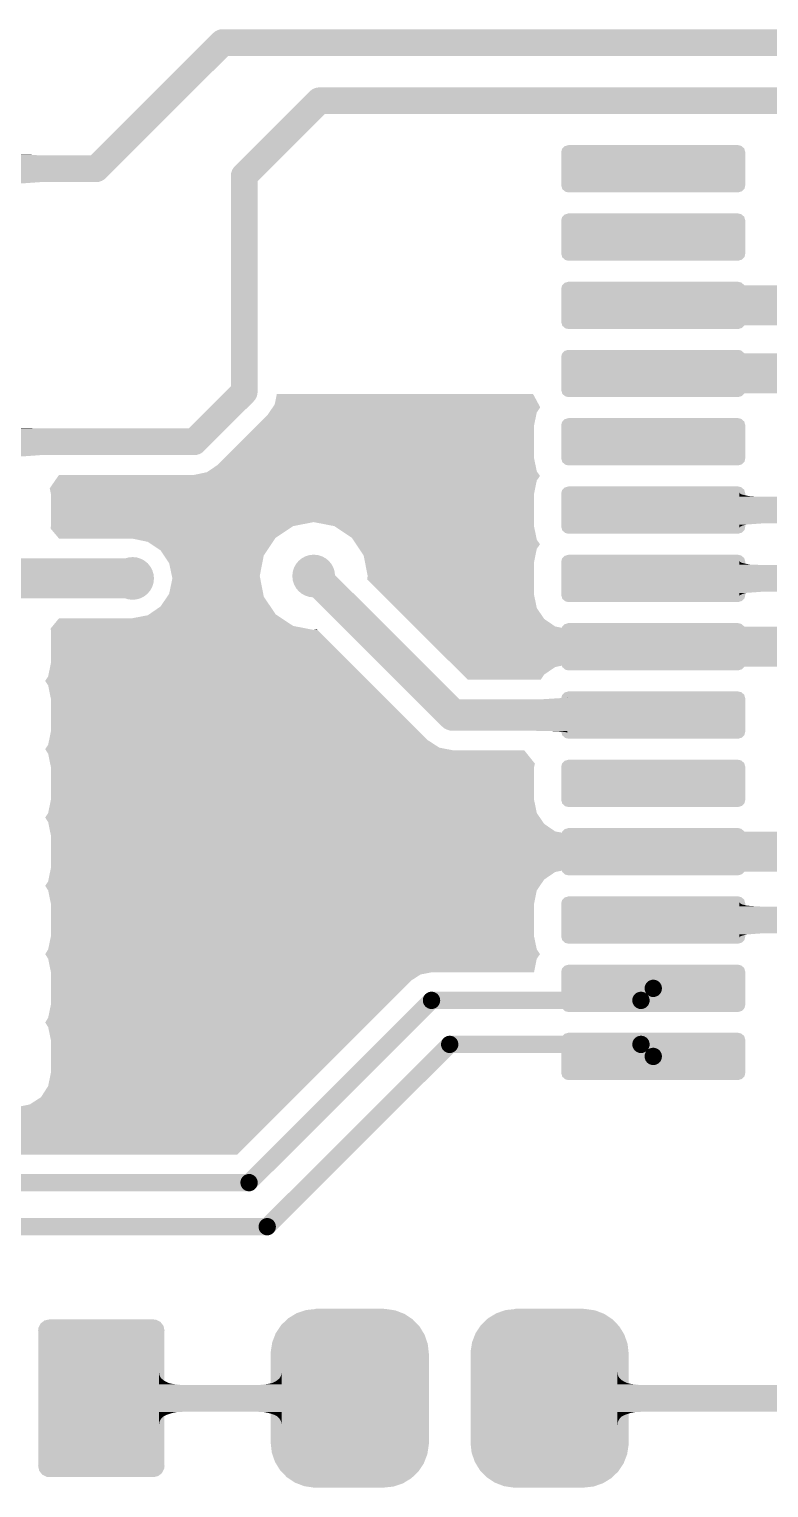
# Model space of a CAD drawing. Header units: millimetres. Extents: x -0.01 to 2.37, y -0.01 to 1.58.
# Drawn here: x 0.641 to 0.918, y 0.306 to 0.853 of the extents above; entities that cross this region are included whole.
import ezdxf

# ---------------------------------------------------------------- set-up
doc = ezdxf.new("R2010")
doc.units = ezdxf.units.MM
doc.layers.get('0').update_dxf_attribs({"linetype": 'CONTINUOUS', "lineweight": 0})
for name, color, linetype, lineweight in [('PCB_KUR_GTL', 30, 'CONTINUOUS', 0), ('PCB_KUR_GTP', 254, 'CONTINUOUS', 0), ('PCB_KUR_GTS', 254, 'CONTINUOUS', 0), ('PCB_KUR_TXT', 254, 'CONTINUOUS', 0)]:
    doc.layers.add(name, color=color, linetype=linetype, lineweight=lineweight)

# ---------------------------------------------------------------- blocks, each defined once
blk = doc.blocks.new('CUSTOM_5')
for points in [[(-0.02074, 0.02716), (-0.0199, 0.02742), (0.02057, 0.02716), (0.02023, 0.02742)], [(-0.0199, 0.02742), (-0.0195, 0.02755), (0.02023, 0.02742), (0.0195, 0.02755)], [(-0.02165, 0.0254), (-0.02152, 0.02613), (0.02165, 0.0254), (0.02142, 0.02613)], [(-0.02165, -0.0254), (-0.02165, 0.0254), (0.02165, -0.0254), (0.02165, 0.0254)], [(-0.02152, 0.02613), (-0.02114, 0.02664), (0.02142, 0.02613), (0.02126, 0.02664)], [(-0.02114, 0.02664), (-0.02074, 0.02716), (0.02126, 0.02664), (0.02057, 0.02716)], [(-0.02142, -0.02613), (-0.02165, -0.0254), (0.02152, -0.02613), (0.02165, -0.0254)], [(-0.02126, -0.02664), (-0.02142, -0.02613), (0.02114, -0.02664), (0.02152, -0.02613)], [(-0.02057, -0.02716), (-0.02126, -0.02664), (0.02074, -0.02716), (0.02114, -0.02664)], [(-0.02023, -0.02742), (-0.02057, -0.02716), (0.0199, -0.02742), (0.02074, -0.02716)], [(-0.0195, -0.02755), (-0.02023, -0.02742), (0.0195, -0.02755), (0.0199, -0.02742)]]:
    blk.add_solid(points)
blk = doc.blocks.new('CUSTOM_57')
for points in [[(-0.0325, 0.0062), (-0.03242, 0.00653), (0.0325, 0.0062), (0.0323, 0.00653)], [(-0.0325, -0.0062), (-0.0325, 0.0062), (0.0325, -0.0062), (0.0325, 0.0062)], [(-0.03242, 0.00653), (-0.03194, 0.00682), (0.0323, 0.00653), (0.03213, 0.00682)], [(-0.03194, 0.00682), (-0.0318, 0.0069), (0.03213, 0.00682), (0.0318, 0.0069)], [(-0.0323, -0.00653), (-0.0325, -0.0062), (0.03242, -0.00653), (0.0325, -0.0062)], [(-0.03213, -0.00682), (-0.0323, -0.00653), (0.03194, -0.00682), (0.03242, -0.00653)], [(-0.0318, -0.0069), (-0.03213, -0.00682), (0.0318, -0.0069), (0.03194, -0.00682)]]:
    blk.add_solid(points)
blk = doc.blocks.new('CUSTOM_60')
for points in [[(-0.02153, 0.02605), (-0.01951, 0.0275), (0.02143, 0.02605), (0.01967, 0.0275)], [(-0.01951, 0.0275), (-0.01894, 0.02792), (0.01967, 0.0275), (0.0188, 0.02792)], [(-0.01894, 0.02792), (-0.01652, 0.02887), (0.0188, 0.02792), (0.01678, 0.02887)], [(-0.01652, 0.02887), (-0.01597, 0.02909), (0.01678, 0.02887), (0.01566, 0.02909)], [(-0.01597, 0.02909), (-0.01288, 0.02948), (0.01566, 0.02909), (0.01365, 0.02948)], [(-0.01288, 0.02948), (-0.0128, 0.02949), (0.01365, 0.02948), (0.01336, 0.02949)], [(-0.0128, 0.02951), (-0.0128, 0.02955), (0.0128, 0.02951), (0.0128, 0.02955)], [(-0.0128, 0.02949), (-0.0128, 0.02951), (0.01336, 0.02949), (0.0128, 0.02951)], [(-0.02495, 0.02071), (-0.02391, 0.02288), (0.02487, 0.02071), (0.02401, 0.02288)], [(-0.02391, 0.02288), (-0.02358, 0.0236), (0.02401, 0.02288), (0.02349, 0.0236)], [(-0.02358, 0.0236), (-0.02201, 0.02547), (0.02349, 0.0236), (0.02213, 0.02547)], [(-0.02201, 0.02547), (-0.02153, 0.02605), (0.02213, 0.02547), (0.02143, 0.02605)], [(-0.0256, 0.01675), (-0.02557, 0.01758), (0.0256, 0.01675), (0.02549, 0.01758)], [(-0.0256, 0.0167), (-0.0256, 0.01675), (0.0256, 0.0167), (0.0256, 0.01675)], [(-0.0256, -0.0167), (-0.0256, 0.0167), (0.0256, -0.0167), (0.0256, 0.0167)], [(-0.02557, 0.01758), (-0.02511, 0.01992), (0.02549, 0.01758), (0.02519, 0.01992)], [(-0.02511, 0.01992), (-0.02495, 0.02071), (0.02519, 0.01992), (0.02487, 0.02071)], [(-0.0256, -0.01675), (-0.0256, -0.0167), (0.0256, -0.01675), (0.0256, -0.0167)], [(-0.02549, -0.0176), (-0.0256, -0.01675), (0.02557, -0.0176), (0.0256, -0.01675)], [(-0.02519, -0.01992), (-0.02549, -0.0176), (0.02511, -0.01992), (0.02557, -0.0176)], [(-0.02486, -0.02073), (-0.02519, -0.01992), (0.02495, -0.02073), (0.02511, -0.01992)], [(-0.024, -0.02288), (-0.02486, -0.02073), (0.02392, -0.02288), (0.02495, -0.02073)], [(-0.02347, -0.02361), (-0.024, -0.02288), (0.02358, -0.02361), (0.02392, -0.02288)], [(-0.02212, -0.02546), (-0.02347, -0.02361), (0.02203, -0.02546), (0.02358, -0.02361)], [(-0.02139, -0.02607), (-0.02212, -0.02546), (0.02153, -0.02607), (0.02203, -0.02546)], [(-0.01966, -0.0275), (-0.02139, -0.02607), (0.01955, -0.0275), (0.02153, -0.02607)], [(-0.01872, -0.02794), (-0.01966, -0.0275), (0.01894, -0.02794), (0.01955, -0.0275)], [(-0.01677, -0.02886), (-0.01872, -0.02794), (0.0166, -0.02886), (0.01894, -0.02794)], [(-0.01546, -0.02911), (-0.01677, -0.02886), (0.01597, -0.02911), (0.0166, -0.02886)], [(-0.01363, -0.02946), (-0.01546, -0.02911), (0.01316, -0.02946), (0.01597, -0.02911)], [(-0.0128, -0.02949), (-0.01363, -0.02946), (0.01295, -0.02949), (0.01316, -0.02946)], [(-0.0128, -0.02951), (-0.0128, -0.02949), (0.0128, -0.02951), (0.01295, -0.02949)], [(-0.0128, -0.02955), (-0.0128, -0.02951), (0.0128, -0.02955), (0.0128, -0.02951)]]:
    blk.add_solid(points)
blk = doc.blocks.new('ROUND_16')
h = blk.add_hatch(color=256)
edge = h.paths.add_edge_path(flags=0)
edge.add_arc((0, 0), 0.008, 0, 360)
blk = doc.blocks.new('ROUND_3')
h = blk.add_hatch(color=256)
edge = h.paths.add_edge_path(flags=0)
edge.add_arc((0, 0), 0.0059, 0, 360)
blk = doc.blocks.new('ROUND_7')
h = blk.add_hatch(color=256)
edge = h.paths.add_edge_path(flags=0)
edge.add_arc((0, 0), 0.00325, 0, 360)
blk = doc.blocks.new('ROUND_8')
h = blk.add_hatch(color=256)
edge = h.paths.add_edge_path(flags=0)
edge.add_arc((0, 0), 0.005, 0, 360)
blk = doc.blocks.new('ROUND_27')
h = blk.add_hatch(color=256)
edge = h.paths.add_edge_path(flags=0)
edge.add_arc((0, 0), 0.0075, 0, 360)
blk = doc.blocks.new('CUSTOM_20')
for points in [[(-0.02314, 0.02717), (-0.0227, 0.02804), (0.02325, 0.02717), (0.02257, 0.02804)], [(-0.0227, 0.02804), (-0.02198, 0.0286), (0.02257, 0.02804), (0.02214, 0.0286)], [(-0.02198, 0.0286), (-0.02127, 0.02915), (0.02214, 0.0286), (0.02105, 0.02915)], [(-0.02127, 0.02915), (-0.02008, 0.02942), (0.02105, 0.02915), (0.02053, 0.02942)], [(-0.02008, 0.02942), (-0.0195, 0.02955), (0.02053, 0.02942), (0.0195, 0.02955)], [(-0.02365, 0.0254), (-0.02352, 0.02643), (0.02365, 0.0254), (0.02342, 0.02643)], [(-0.02364, 0.02508), (-0.02365, 0.0254), (0.02364, 0.02508), (0.02365, 0.0254)], [(-0.0236, 0.02476), (-0.02364, 0.02508), (0.0236, 0.02476), (0.02364, 0.02508)], [(-0.0236, -0.02476), (-0.0236, 0.02476), (0.0236, -0.02476), (0.0236, 0.02476)], [(-0.02352, 0.02643), (-0.02314, 0.02717), (0.02342, 0.02643), (0.02325, 0.02717)], [(-0.02365, -0.0254), (-0.02364, -0.02508), (0.02365, -0.0254), (0.02364, -0.02508)], [(-0.02342, -0.02643), (-0.02365, -0.0254), (0.02352, -0.02643), (0.02365, -0.0254)], [(-0.02364, -0.02508), (-0.0236, -0.02476), (0.02364, -0.02508), (0.0236, -0.02476)], [(-0.02325, -0.02717), (-0.02342, -0.02643), (0.02314, -0.02717), (0.02352, -0.02643)], [(-0.02257, -0.02804), (-0.02325, -0.02717), (0.0227, -0.02804), (0.02314, -0.02717)], [(-0.02214, -0.0286), (-0.02257, -0.02804), (0.02198, -0.0286), (0.0227, -0.02804)], [(-0.02105, -0.02915), (-0.02214, -0.0286), (0.02127, -0.02915), (0.02198, -0.0286)], [(-0.02053, -0.02942), (-0.02105, -0.02915), (0.02008, -0.02942), (0.02127, -0.02915)], [(-0.0195, -0.02955), (-0.02053, -0.02942), (0.0195, -0.02955), (0.02008, -0.02942)]]:
    blk.add_solid(points)
blk = doc.blocks.new('CUSTOM_71')
for points in [[(-0.03445, 0.0062), (-0.03416, 0.0074), (0.03445, 0.0062), (0.03411, 0.0074)], [(-0.03445, -0.0062), (-0.03445, 0.0062), (0.03445, -0.0062), (0.03445, 0.0062)], [(-0.03416, 0.0074), (-0.03399, 0.00759), (0.03411, 0.0074), (0.03406, 0.00759)], [(-0.03399, 0.00759), (-0.03319, 0.00846), (0.03406, 0.00759), (0.03311, 0.00846)], [(-0.03319, 0.00846), (-0.03281, 0.00856), (0.03311, 0.00846), (0.033, 0.00856)], [(-0.03281, 0.00856), (-0.0318, 0.00885), (0.033, 0.00856), (0.0318, 0.00885)], [(-0.03411, -0.0074), (-0.03445, -0.0062), (0.03416, -0.0074), (0.03445, -0.0062)], [(-0.03406, -0.00759), (-0.03411, -0.0074), (0.03399, -0.00759), (0.03416, -0.0074)], [(-0.03311, -0.00846), (-0.03406, -0.00759), (0.03319, -0.00846), (0.03399, -0.00759)], [(-0.033, -0.00856), (-0.03311, -0.00846), (0.03281, -0.00856), (0.03319, -0.00846)], [(-0.0318, -0.00885), (-0.033, -0.00856), (0.0318, -0.00885), (0.03281, -0.00856)]]:
    blk.add_solid(points)
blk = doc.blocks.new('CUSTOM_74')
for points in [[(-0.0199, 0.03188), (-0.01681, 0.03293), (0.0198, 0.03188), (0.01706, 0.03293)], [(-0.01681, 0.03293), (-0.01644, 0.03306), (0.01706, 0.03293), (0.0162, 0.03306)], [(-0.01644, 0.03306), (-0.0128, 0.03345), (0.0162, 0.03306), (0.01352, 0.03345)], [(-0.0128, 0.03348), (-0.0128, 0.03355), (0.0128, 0.03348), (0.0128, 0.03355)], [(-0.0128, 0.03347), (-0.0128, 0.03348), (0.01344, 0.03347), (0.0128, 0.03348)], [(-0.0128, 0.03345), (-0.0128, 0.03347), (0.01352, 0.03345), (0.01344, 0.03347)], [(-0.02599, 0.02697), (-0.02568, 0.02744), (0.02608, 0.02697), (0.02562, 0.02744)], [(-0.02568, 0.02744), (-0.02343, 0.0296), (0.02562, 0.02744), (0.02353, 0.0296)], [(-0.02343, 0.0296), (-0.02303, 0.02998), (0.02353, 0.0296), (0.02296, 0.02998)], [(-0.02303, 0.02998), (-0.02033, 0.03162), (0.02296, 0.02998), (0.02048, 0.03162)], [(-0.02033, 0.03162), (-0.0199, 0.03188), (0.02048, 0.03162), (0.0198, 0.03188)], [(-0.02903, 0.02099), (-0.02792, 0.02385), (0.02898, 0.02099), (0.02799, 0.02385)], [(-0.02792, 0.02385), (-0.02771, 0.0244), (0.02799, 0.02385), (0.02765, 0.0244)], [(-0.02771, 0.0244), (-0.02599, 0.02697), (0.02765, 0.0244), (0.02608, 0.02697)], [(-0.0296, 0.01675), (-0.02959, 0.01737), (0.0296, 0.01675), (0.02953, 0.01737)], [(-0.0296, 0.0167), (-0.0296, 0.01675), (0.0296, 0.0167), (0.0296, 0.01675)], [(-0.0296, -0.0167), (-0.0296, 0.0167), (0.0296, -0.0167), (0.0296, 0.0167)], [(-0.02959, 0.01737), (-0.02912, 0.02039), (0.02953, 0.01737), (0.02919, 0.02039)], [(-0.02912, 0.02039), (-0.02903, 0.02099), (0.02919, 0.02039), (0.02898, 0.02099)], [(-0.0296, -0.01675), (-0.0296, -0.0167), (0.0296, -0.01675), (0.0296, -0.0167)], [(-0.02953, -0.01737), (-0.0296, -0.01675), (0.02959, -0.01737), (0.0296, -0.01675)], [(-0.02919, -0.02039), (-0.02953, -0.01737), (0.02912, -0.02039), (0.02959, -0.01737)], [(-0.02898, -0.02099), (-0.02919, -0.02039), (0.02903, -0.02099), (0.02912, -0.02039)], [(-0.02799, -0.02385), (-0.02898, -0.02099), (0.02792, -0.02385), (0.02903, -0.02099)], [(-0.02765, -0.0244), (-0.02799, -0.02385), (0.02771, -0.0244), (0.02792, -0.02385)], [(-0.02608, -0.02697), (-0.02765, -0.0244), (0.026, -0.02697), (0.02771, -0.0244)], [(-0.02562, -0.02745), (-0.02608, -0.02697), (0.02568, -0.02745), (0.026, -0.02697)], [(-0.02353, -0.0296), (-0.02562, -0.02745), (0.02343, -0.0296), (0.02568, -0.02745)], [(-0.02296, -0.02998), (-0.02353, -0.0296), (0.02303, -0.02998), (0.02343, -0.0296)], [(-0.02048, -0.03162), (-0.02296, -0.02998), (0.02034, -0.03162), (0.02303, -0.02998)], [(-0.0198, -0.03188), (-0.02048, -0.03162), (0.0199, -0.03188), (0.02034, -0.03162)], [(-0.01706, -0.03293), (-0.0198, -0.03188), (0.01682, -0.03293), (0.0199, -0.03188)], [(-0.01618, -0.03306), (-0.01706, -0.03293), (0.01644, -0.03306), (0.01682, -0.03293)], [(-0.0135, -0.03346), (-0.01618, -0.03306), (0.0128, -0.03346), (0.01644, -0.03306)], [(-0.01344, -0.03347), (-0.0135, -0.03346), (0.0128, -0.03347), (0.0128, -0.03346)], [(-0.0128, -0.03348), (-0.01344, -0.03347), (0.0128, -0.03348), (0.0128, -0.03347)], [(-0.0128, -0.03355), (-0.0128, -0.03348), (0.0128, -0.03355), (0.0128, -0.03348)]]:
    blk.add_solid(points)

msp = doc.modelspace()

# ---------------------------------------------------------------- linework, layer by layer
at = {"layer": 'PCB_KUR_GTL', "lineweight": 211}
for points, const_width in [([(0.6666, 0.8006), (0.7139, 0.8479)], 0.01), ([(0.7139, 0.8479), (1.2019, 0.8479)], 0.01), ([(0.722, 0.798), (0.7501, 0.8261)], 0.01), ([(0.7501, 0.8261), (0.9882, 0.8261)], 0.01), ([(0.6051, 0.8006), (0.6666, 0.8006)], 0.01), ([(0.722, 0.717), (0.722, 0.798)], 0.01), ([(0.8751, 0.7494), (0.9444, 0.7494)], 0.015), ([(0.8751, 0.7239), (0.9444, 0.7239)], 0.015), ([(0.7033, 0.6983), (0.722, 0.717)], 0.01), ([(0.6051, 0.6983), (0.7033, 0.6983)], 0.01), ([(0.8751, 0.6727), (0.9893, 0.6727)], 0.01), ([(0.632, 0.6471), (0.6802, 0.6471)], 0.015), ([(0.748, 0.648), (0.8001, 0.5959)], 0.0118), ([(0.8751, 0.6471), (0.9676, 0.6471)], 0.01), ([(0.8751, 0.6215), (0.9444, 0.6215)], 0.015), ([(0.8001, 0.5959), (0.8751, 0.5959)], 0.0118), ([(0.8751, 0.5447), (0.9444, 0.5447)], 0.015), ([(0.8751, 0.5191), (0.9381, 0.5191)], 0.01), ([(0.7238, 0.4207), (0.7921, 0.489)], 0.0065), ([(0.7921, 0.489), (0.8705, 0.489)], 0.0065), ([(0.8705, 0.489), (0.8751, 0.4935)], 0.0065), ([(0.7306, 0.4042), (0.7989, 0.4725)], 0.0065), ([(0.7989, 0.4725), (0.8705, 0.4725)], 0.0065), ([(0.8705, 0.4725), (0.8751, 0.468)], 0.0065), ([(0.5739, 0.4207), (0.7238, 0.4207)], 0.0065), ([(0.5671, 0.4042), (0.7306, 0.4042)], 0.0065), ([(0.6709, 0.3399), (0.7615, 0.3399)], 0.01), ([(0.8363, 0.3399), (0.9576, 0.3399)], 0.01)]:
    msp.add_lwpolyline(points, dxfattribs=dict(at, const_width=const_width))
at = {"layer": 'PCB_KUR_GTL'}
for points in [[(0.6373, 0.8057), (0.6373, 0.8059), (0.644, 0.8057), (0.6413, 0.8059)], [(0.6373, 0.8056), (0.6373, 0.8057), (0.6475, 0.8056), (0.644, 0.8057)], [(0.6373, 0.7956), (0.6373, 0.8056), (0.6475, 0.7956), (0.6475, 0.8056)], [(0.6373, 0.7952), (0.6373, 0.7956), (0.6402, 0.7952), (0.6457, 0.7956)], [(0.7334, 0.7123), (0.7342, 0.7162), (0.83221, 0.7123), (0.8301, 0.7162)], [(0.7342, 0.7162), (0.7342, 0.7162), (0.8301, 0.7162), (0.7342, 0.7162)], [(0.73137, 0.7093), (0.73266, 0.7112), (0.8315, 0.7093), (0.8328, 0.7112)], [(0.73266, 0.7112), (0.7334, 0.7123), (0.8328, 0.7112), (0.83221, 0.7123)], [(0.7269, 0.7045), (0.7307, 0.7083), (0.8305, 0.7045), (0.83129, 0.7083)], [(0.7307, 0.7083), (0.73137, 0.7093), (0.83129, 0.7083), (0.8315, 0.7093)], [(0.6373, 0.7033), (0.6373, 0.7035), (0.644, 0.7033), (0.6413, 0.7035)], [(0.6373, 0.6933), (0.6373, 0.7033), (0.6475, 0.6933), (0.6475, 0.7033)], [(0.6373, 0.7033), (0.6373, 0.7033), (0.6475, 0.7033), (0.644, 0.7033)], [(0.7145, 0.6921), (0.7269, 0.7045), (0.8305, 0.6921), (0.8305, 0.7045)], [(0.6373, 0.6929), (0.6373, 0.6933), (0.6402, 0.6929), (0.6457, 0.6933)], [(0.70845, 0.6872), (0.712, 0.6896), (0.8315, 0.6872), (0.83101, 0.6896)], [(0.712, 0.6896), (0.7145, 0.6921), (0.83101, 0.6896), (0.8305, 0.6921)], [(0.6492, 0.6809), (0.65121, 0.6838), (0.83091, 0.6809), (0.8315, 0.6838)], [(0.65121, 0.6838), (0.65239, 0.6855), (0.8315, 0.6838), (0.8327, 0.6855)], [(0.65239, 0.6855), (0.6526, 0.6858), (0.8327, 0.6855), (0.83249, 0.6858)], [(0.6526, 0.6858), (0.6529, 0.6859), (0.83249, 0.6858), (0.83242, 0.6859)], [(0.7033, 0.6859), (0.708, 0.6869), (0.83242, 0.6859), (0.83171, 0.6869)], [(0.708, 0.6869), (0.70845, 0.6872), (0.83171, 0.6869), (0.8315, 0.6872)], [(0.6496, 0.6789), (0.6492, 0.6809), (0.8305, 0.6789), (0.83091, 0.6809)], [(0.6496, 0.6682), (0.6496, 0.6789), (0.8305, 0.6682), (0.8305, 0.6789)], [(0.9073, 0.679), (0.9073, 0.6793), (0.9075, 0.679), (0.9073, 0.6793)], [(0.9073, 0.6787), (0.9073, 0.679), (0.9079, 0.6787), (0.9075, 0.679)], [(0.9073, 0.6785), (0.9073, 0.6787), (0.9085, 0.6785), (0.9079, 0.6787)], [(0.9073, 0.6783), (0.9073, 0.6785), (0.9093, 0.6783), (0.9085, 0.6785)], [(0.9073, 0.6781), (0.9073, 0.6783), (0.9102, 0.6781), (0.9093, 0.6783)], [(0.9073, 0.6779), (0.9073, 0.6781), (0.9113, 0.6779), (0.9102, 0.6781)], [(0.9073, 0.6777), (0.9073, 0.6779), (0.914, 0.6777), (0.9113, 0.6779)], [(0.9073, 0.6677), (0.9073, 0.6777), (0.9175, 0.6677), (0.9175, 0.6777)], [(0.9073, 0.6777), (0.9073, 0.6777), (0.9175, 0.6777), (0.914, 0.6777)], [(0.6496, 0.6667), (0.6496, 0.6682), (0.7403, 0.6667), (0.748, 0.6682)], [(0.7557, 0.6667), (0.748, 0.6682), (0.8305, 0.6667), (0.8305, 0.6682)], [(0.9073, 0.6673), (0.9073, 0.6677), (0.9102, 0.6673), (0.9157, 0.6677)], [(0.9073, 0.6671), (0.9073, 0.6673), (0.9093, 0.6671), (0.9102, 0.6673)], [(0.9073, 0.6669), (0.9073, 0.6671), (0.9085, 0.6669), (0.9093, 0.6671)], [(0.9073, 0.6666), (0.9073, 0.6669), (0.9079, 0.6666), (0.9085, 0.6669)], [(0.6495, 0.6658), (0.6496, 0.6665), (0.73895, 0.6658), (0.74, 0.6665)], [(0.65245, 0.6623), (0.6495, 0.6658), (0.7337, 0.6623), (0.73895, 0.6658)], [(0.6496, 0.6665), (0.6496, 0.6667), (0.74, 0.6665), (0.7403, 0.6667)], [(0.6527, 0.662), (0.65245, 0.6623), (0.7335, 0.662), (0.7337, 0.6623)], [(0.6859, 0.6608), (0.6802, 0.662), (0.7327, 0.6608), (0.7335, 0.662)], [(0.756, 0.6665), (0.7557, 0.6667), (0.8305, 0.6665), (0.8305, 0.6667)], [(0.7623, 0.6623), (0.756, 0.6665), (0.83136, 0.6623), (0.8305, 0.6665)], [(0.76277, 0.6616), (0.7623, 0.6623), (0.8315, 0.6616), (0.83136, 0.6623)], [(0.7639, 0.6599), (0.76277, 0.6616), (0.8327, 0.6599), (0.8315, 0.6616)], [(0.9073, 0.6664), (0.9073, 0.6666), (0.9075, 0.6664), (0.9079, 0.6666)], [(0.9073, 0.666), (0.9073, 0.6664), (0.9073, 0.666), (0.9075, 0.6664)], [(0.6907, 0.6576), (0.6859, 0.6608), (0.73057, 0.6576), (0.7327, 0.6608)], [(0.69197, 0.6557), (0.6907, 0.6576), (0.7293, 0.6557), (0.73057, 0.6576)], [(0.76503, 0.6582), (0.7639, 0.6599), (0.8315, 0.6582), (0.8327, 0.6599)], [(0.7667, 0.6557), (0.76503, 0.6582), (0.83099, 0.6557), (0.8315, 0.6582)], [(0.6939, 0.6528), (0.69197, 0.6557), (0.72874, 0.6528), (0.7293, 0.6557)], [(0.69491, 0.648), (0.6939, 0.6528), (0.7278, 0.648), (0.72874, 0.6528)], [(0.76717, 0.6533), (0.7667, 0.6557), (0.8305, 0.6533), (0.83099, 0.6557)], [(0.7682, 0.648), (0.76717, 0.6533), (0.8305, 0.648), (0.8305, 0.6533)], [(0.9073, 0.6534), (0.9073, 0.6537), (0.9075, 0.6534), (0.9073, 0.6537)], [(0.9073, 0.6531), (0.9073, 0.6534), (0.9079, 0.6531), (0.9075, 0.6534)], [(0.9073, 0.6529), (0.9073, 0.6531), (0.9085, 0.6529), (0.9079, 0.6531)], [(0.9073, 0.6527), (0.9073, 0.6529), (0.9093, 0.6527), (0.9085, 0.6529)], [(0.9073, 0.6525), (0.9073, 0.6527), (0.9102, 0.6525), (0.9093, 0.6527)], [(0.9073, 0.6523), (0.9073, 0.6525), (0.9113, 0.6523), (0.9102, 0.6525)], [(0.9073, 0.6522), (0.9073, 0.6523), (0.914, 0.6522), (0.9113, 0.6523)], [(0.9073, 0.6521), (0.9073, 0.6522), (0.9175, 0.6521), (0.914, 0.6522)], [(0.9073, 0.6421), (0.9073, 0.6521), (0.9175, 0.6421), (0.9175, 0.6521)], [(0.6939, 0.6414), (0.6951, 0.6471), (0.72909, 0.6414), (0.72798, 0.6471)], [(0.6951, 0.6471), (0.69491, 0.648), (0.72798, 0.6471), (0.7278, 0.648)], [(0.768, 0.6468), (0.7682, 0.648), (0.8305, 0.6468), (0.8305, 0.648)], [(0.7739, 0.6409), (0.768, 0.6468), (0.8305, 0.6409), (0.8305, 0.6468)], [(0.6907, 0.6366), (0.69317, 0.6403), (0.73177, 0.6366), (0.7293, 0.6403)], [(0.69317, 0.6403), (0.6939, 0.6414), (0.7293, 0.6403), (0.72909, 0.6414)], [(0.7788, 0.636), (0.7739, 0.6409), (0.8315, 0.636), (0.8305, 0.6409)], [(0.9073, 0.6417), (0.9073, 0.6421), (0.9102, 0.6417), (0.9157, 0.6421)], [(0.9073, 0.6415), (0.9073, 0.6417), (0.9093, 0.6415), (0.9102, 0.6417)], [(0.9073, 0.6413), (0.9073, 0.6415), (0.9085, 0.6413), (0.9093, 0.6415)], [(0.9073, 0.641), (0.9073, 0.6413), (0.9079, 0.641), (0.9085, 0.6413)], [(0.9073, 0.6408), (0.9073, 0.641), (0.9075, 0.6408), (0.9079, 0.641)], [(0.9073, 0.6405), (0.9073, 0.6408), (0.9073, 0.6405), (0.9075, 0.6408)], [(0.68648, 0.6337), (0.6907, 0.6366), (0.7337, 0.6337), (0.73177, 0.6366)], [(0.7829, 0.6319), (0.7788, 0.636), (0.8343, 0.6319), (0.8315, 0.636)], [(0.6495, 0.6283), (0.65032, 0.6293), (0.74544, 0.6283), (0.7403, 0.6293)], [(0.65032, 0.6293), (0.6527, 0.6322), (0.7403, 0.6293), (0.73595, 0.6322)], [(0.6802, 0.6322), (0.6859, 0.6333), (0.73595, 0.6322), (0.7343, 0.6333)], [(0.6859, 0.6333), (0.68648, 0.6337), (0.7343, 0.6333), (0.7337, 0.6337)], [(0.7857, 0.6291), (0.7829, 0.6319), (0.8384, 0.6291), (0.8343, 0.6319)], [(0.7867, 0.6281), (0.7857, 0.6291), (0.8433, 0.6281), (0.8384, 0.6291)], [(0.64958, 0.6278), (0.6495, 0.6283), (0.748, 0.6278), (0.74544, 0.6283)], [(0.6496, 0.6277), (0.64958, 0.6278), (0.7495, 0.6277), (0.7494, 0.6278)], [(0.6496, 0.6153), (0.6496, 0.6277), (0.7619, 0.6153), (0.7495, 0.6277)], [(0.748, 0.6278), (0.7492, 0.628), (0.7494, 0.6278), (0.7492, 0.628)], [(0.7917, 0.6231), (0.7867, 0.6281), (0.8605, 0.6231), (0.8564, 0.6281)], [(0.7867, 0.6281), (0.7867, 0.6281), (0.8564, 0.6281), (0.8433, 0.6281)], [(0.7933, 0.6215), (0.7917, 0.6231), (0.8602, 0.6215), (0.8605, 0.6231)], [(0.7949, 0.6199), (0.7933, 0.6215), (0.8605, 0.6199), (0.8602, 0.6215)], [(0.7999, 0.6149), (0.7949, 0.6199), (0.8564, 0.6149), (0.8605, 0.6199)], [(0.6486, 0.6104), (0.6496, 0.6153), (0.7668, 0.6104), (0.7619, 0.6153)], [(0.8009, 0.6139), (0.7999, 0.6149), (0.8384, 0.6139), (0.8433, 0.6149)], [(0.7999, 0.6149), (0.7999, 0.6149), (0.8433, 0.6149), (0.8564, 0.6149)], [(0.8037, 0.6111), (0.8009, 0.6139), (0.8343, 0.6111), (0.8384, 0.6139)], [(0.6475, 0.6087), (0.6486, 0.6104), (0.7685, 0.6087), (0.7668, 0.6104)], [(0.6486, 0.607), (0.6475, 0.6087), (0.7702, 0.607), (0.7685, 0.6087)], [(0.6496, 0.6021), (0.6486, 0.607), (0.7751, 0.6021), (0.7702, 0.607)], [(0.8056, 0.6092), (0.8037, 0.6111), (0.833, 0.6092), (0.8343, 0.6111)], [(0.6496, 0.5897), (0.6496, 0.6021), (0.7875, 0.5897), (0.7751, 0.6021)], [(0.8309, 0.59), (0.8309, 0.6018), (0.8429, 0.59), (0.8429, 0.6018)], [(0.8331, 0.6018), (0.8427, 0.6024), (0.8429, 0.6018), (0.8429, 0.6024)], [(0.8427, 0.6024), (0.8429, 0.6025), (0.8429, 0.6024), (0.8429, 0.6025)], [(0.6486, 0.5848), (0.64895, 0.5865), (0.79331, 0.5848), (0.7907, 0.5865)], [(0.64895, 0.5865), (0.6496, 0.5897), (0.7907, 0.5865), (0.7875, 0.5897)], [(0.8368, 0.5899), (0.8309, 0.59), (0.8429, 0.5899), (0.8429, 0.59)], [(0.8408, 0.5897), (0.8368, 0.5899), (0.8429, 0.5897), (0.8429, 0.5899)], [(0.8416, 0.5896), (0.8408, 0.5897), (0.8429, 0.5896), (0.8429, 0.5897)], [(0.8423, 0.5895), (0.8416, 0.5896), (0.8429, 0.5895), (0.8429, 0.5896)], [(0.8427, 0.5894), (0.8423, 0.5895), (0.8429, 0.5894), (0.8429, 0.5895)], [(0.8429, 0.5893), (0.8427, 0.5894), (0.8429, 0.5893), (0.8429, 0.5894)], [(0.6475, 0.5831), (0.64789, 0.5837), (0.79806, 0.5831), (0.795, 0.5837)], [(0.64776, 0.5827), (0.6475, 0.5831), (0.8001, 0.5827), (0.79806, 0.5831)], [(0.6486, 0.5814), (0.64776, 0.5827), (0.82784, 0.5814), (0.8268, 0.5827)], [(0.64776, 0.5827), (0.64776, 0.5827), (0.8268, 0.5827), (0.8001, 0.5827)], [(0.64789, 0.5837), (0.6486, 0.5848), (0.795, 0.5837), (0.79331, 0.5848)], [(0.64935, 0.5777), (0.6486, 0.5814), (0.8308, 0.5777), (0.82784, 0.5814)], [(0.6496, 0.5765), (0.64936, 0.5777), (0.8305, 0.5765), (0.8308, 0.5777)], [(0.6496, 0.5641), (0.6496, 0.5765), (0.8305, 0.5641), (0.8305, 0.5765)], [(0.6486, 0.5592), (0.6496, 0.5641), (0.8315, 0.5592), (0.8305, 0.5641)], [(0.6475, 0.5575), (0.6486, 0.5592), (0.83266, 0.5575), (0.8315, 0.5592)], [(0.6486, 0.5558), (0.6475, 0.5575), (0.83382, 0.5558), (0.83266, 0.5575)], [(0.64874, 0.5551), (0.6486, 0.5558), (0.8343, 0.5551), (0.83382, 0.5558)], [(0.64931, 0.5523), (0.64874, 0.5551), (0.8384, 0.5523), (0.8343, 0.5551)], [(0.6495, 0.5514), (0.64931, 0.5523), (0.8433, 0.5514), (0.8384, 0.5523)], [(0.6496, 0.5509), (0.6495, 0.5514), (0.85681, 0.5509), (0.8564, 0.5514)], [(0.6495, 0.5514), (0.6495, 0.5514), (0.8564, 0.5514), (0.8433, 0.5514)], [(0.6496, 0.5464), (0.6496, 0.5509), (0.8605, 0.5464), (0.85681, 0.5509)], [(0.6496, 0.5447), (0.6496, 0.5464), (0.8602, 0.5447), (0.8605, 0.5464)], [(0.6496, 0.5431), (0.6496, 0.5447), (0.8605, 0.5431), (0.8602, 0.5447)], [(0.6496, 0.5385), (0.6496, 0.5431), (0.85673, 0.5385), (0.8605, 0.5431)], [(0.64874, 0.5343), (0.64931, 0.5371), (0.8343, 0.5343), (0.8384, 0.5371)], [(0.64931, 0.5371), (0.64952, 0.5381), (0.8384, 0.5371), (0.8433, 0.5381)], [(0.64952, 0.5381), (0.6496, 0.5385), (0.8564, 0.5381), (0.85673, 0.5385)], [(0.64952, 0.5381), (0.64952, 0.5381), (0.8433, 0.5381), (0.8564, 0.5381)], [(0.6475, 0.5319), (0.6486, 0.5336), (0.83266, 0.5319), (0.83382, 0.5336)], [(0.6486, 0.5302), (0.6475, 0.5319), (0.8315, 0.5302), (0.83266, 0.5319)], [(0.6486, 0.5336), (0.64874, 0.5343), (0.83382, 0.5336), (0.8343, 0.5343)], [(0.6496, 0.5253), (0.6486, 0.5302), (0.8305, 0.5253), (0.8315, 0.5302)], [(0.6496, 0.5129), (0.6496, 0.5253), (0.8305, 0.5129), (0.8305, 0.5253)], [(0.9073, 0.5255), (0.9073, 0.5258), (0.9075, 0.5255), (0.9073, 0.5258)], [(0.9073, 0.5252), (0.9073, 0.5255), (0.9079, 0.5252), (0.9075, 0.5255)], [(0.9073, 0.5249), (0.9073, 0.5252), (0.9085, 0.5249), (0.9079, 0.5252)], [(0.9073, 0.5247), (0.9073, 0.5249), (0.9093, 0.5247), (0.9085, 0.5249)], [(0.9073, 0.5245), (0.9073, 0.5247), (0.9102, 0.5245), (0.9093, 0.5247)], [(0.9073, 0.5244), (0.9073, 0.5245), (0.9113, 0.5244), (0.9102, 0.5245)], [(0.9073, 0.5242), (0.9073, 0.5244), (0.914, 0.5242), (0.9113, 0.5244)], [(0.9073, 0.5241), (0.9073, 0.5242), (0.9175, 0.5241), (0.914, 0.5242)], [(0.9073, 0.5141), (0.9073, 0.5241), (0.9175, 0.5141), (0.9175, 0.5241)], [(0.9073, 0.5137), (0.9073, 0.5141), (0.9102, 0.5137), (0.9157, 0.5141)], [(0.6486, 0.5081), (0.6496, 0.5129), (0.8315, 0.5081), (0.8305, 0.5129)], [(0.9073, 0.5135), (0.9073, 0.5137), (0.9093, 0.5135), (0.9102, 0.5137)], [(0.9073, 0.5133), (0.9073, 0.5135), (0.9085, 0.5133), (0.9093, 0.5135)], [(0.9073, 0.5131), (0.9073, 0.5133), (0.9079, 0.5131), (0.9085, 0.5133)], [(0.9073, 0.5128), (0.9073, 0.5131), (0.9075, 0.5128), (0.9079, 0.5131)], [(0.9073, 0.5125), (0.9073, 0.5128), (0.9073, 0.5125), (0.9075, 0.5128)], [(0.6475, 0.5063), (0.6486, 0.5081), (0.8327, 0.5063), (0.8315, 0.5081)], [(0.6486, 0.5046), (0.6475, 0.5063), (0.8315, 0.5046), (0.8327, 0.5063)], [(0.6496, 0.4997), (0.6486, 0.5046), (0.8305, 0.4997), (0.8315, 0.5046)], [(0.6496, 0.4995), (0.6496, 0.4997), (0.8305, 0.4995), (0.8305, 0.4997)], [(0.6496, 0.4987), (0.6496, 0.4995), (0.788, 0.4987), (0.7921, 0.4995)], [(0.6496, 0.4995), (0.6496, 0.4995), (0.7921, 0.4995), (0.8305, 0.4995)], [(0.6496, 0.4965), (0.6496, 0.4987), (0.7846, 0.4965), (0.788, 0.4987)], [(0.6496, 0.4873), (0.6496, 0.4965), (0.77541, 0.4873), (0.7846, 0.4965)], [(0.6486, 0.4825), (0.6496, 0.4873), (0.77062, 0.4825), (0.77541, 0.4873)], [(0.6475, 0.4807), (0.6486, 0.4825), (0.76882, 0.4807), (0.77062, 0.4825)], [(0.6486, 0.479), (0.6475, 0.4807), (0.76713, 0.479), (0.76882, 0.4807)], [(0.6496, 0.4742), (0.6486, 0.479), (0.76233, 0.4742), (0.76713, 0.479)], [(0.6496, 0.4618), (0.6496, 0.4742), (0.74995, 0.4618), (0.76233, 0.4742)], [(0.6486, 0.4569), (0.6496, 0.4618), (0.74506, 0.4569), (0.74995, 0.4618)], [(0.6459, 0.4527), (0.6486, 0.4569), (0.74087, 0.4527), (0.74506, 0.4569)], [(0.5783, 0.4312), (0.5605, 0.449), (0.7194, 0.4312), (0.73717, 0.449)], [(0.6369, 0.449), (0.6417, 0.45), (0.73717, 0.449), (0.73817, 0.45)], [(0.6417, 0.45), (0.6459, 0.4527), (0.73817, 0.45), (0.74087, 0.4527)], [(0.69011, 0.3489), (0.69011, 0.34973), (0.6902, 0.3489), (0.69011, 0.34973)], [(0.69011, 0.348), (0.69011, 0.3489), (0.6905, 0.348), (0.6902, 0.3489)], [(0.69011, 0.3473), (0.69011, 0.348), (0.691, 0.3473), (0.6905, 0.348)], [(0.69011, 0.3467), (0.69011, 0.3473), (0.6917, 0.3467), (0.691, 0.3473)], [(0.69011, 0.3461), (0.69011, 0.3467), (0.6927, 0.3461), (0.6917, 0.3467)], [(0.69011, 0.3456), (0.69011, 0.3461), (0.6938, 0.3456), (0.6927, 0.3461)], [(0.69011, 0.3453), (0.69011, 0.3456), (0.6951, 0.3453), (0.6938, 0.3456)], [(0.69011, 0.3451), (0.69011, 0.3453), (0.6966, 0.3451), (0.6951, 0.3453)], [(0.69011, 0.3449), (0.69011, 0.3451), (0.6983, 0.3449), (0.6966, 0.3451)], [(0.69011, 0.3349), (0.69011, 0.3449), (0.7002, 0.3349), (0.7002, 0.3449)], [(0.69011, 0.3449), (0.69011, 0.3449), (0.7002, 0.3449), (0.6983, 0.3449)], [(0.7259, 0.3349), (0.7259, 0.3449), (0.736, 0.3349), (0.736, 0.3449)], [(0.7278, 0.3449), (0.7295, 0.3451), (0.736, 0.3449), (0.736, 0.3451)], [(0.7295, 0.3451), (0.731, 0.3453), (0.736, 0.3451), (0.736, 0.3453)], [(0.731, 0.3453), (0.7324, 0.3456), (0.736, 0.3453), (0.736, 0.3456)], [(0.7324, 0.3456), (0.7335, 0.3461), (0.736, 0.3456), (0.736, 0.3461)], [(0.7335, 0.3461), (0.7344, 0.3467), (0.736, 0.3461), (0.736, 0.3467)], [(0.7344, 0.3467), (0.7351, 0.3473), (0.736, 0.3467), (0.736, 0.3473)], [(0.7351, 0.3473), (0.7356, 0.348), (0.736, 0.3473), (0.736, 0.348)], [(0.7356, 0.348), (0.7359, 0.3489), (0.736, 0.348), (0.736, 0.3489)], [(0.7359, 0.3489), (0.736, 0.34973), (0.736, 0.3489), (0.736, 0.34973)], [(0.86171, 0.3489), (0.86171, 0.34973), (0.8618, 0.3489), (0.86171, 0.34973)], [(0.86171, 0.348), (0.86171, 0.3489), (0.8621, 0.348), (0.8618, 0.3489)], [(0.86171, 0.3473), (0.86171, 0.348), (0.8626, 0.3473), (0.8621, 0.348)], [(0.86171, 0.3467), (0.86171, 0.3473), (0.8633, 0.3467), (0.8626, 0.3473)], [(0.86171, 0.3461), (0.86171, 0.3467), (0.8643, 0.3461), (0.8633, 0.3467)], [(0.86171, 0.3456), (0.86171, 0.3461), (0.8654, 0.3456), (0.8643, 0.3461)], [(0.86171, 0.3453), (0.86171, 0.3456), (0.8667, 0.3453), (0.8654, 0.3456)], [(0.86171, 0.3451), (0.86171, 0.3453), (0.8682, 0.3451), (0.8667, 0.3453)], [(0.86171, 0.3449), (0.86171, 0.3451), (0.8699, 0.3449), (0.8682, 0.3451)], [(0.86171, 0.3349), (0.86171, 0.3449), (0.8718, 0.3349), (0.8718, 0.3449)], [(0.86171, 0.3449), (0.86171, 0.3449), (0.8718, 0.3449), (0.8699, 0.3449)], [(0.69011, 0.3348), (0.69011, 0.3349), (0.6983, 0.3348), (0.7002, 0.3349)], [(0.69011, 0.3347), (0.69011, 0.3348), (0.6966, 0.3347), (0.6983, 0.3348)], [(0.69011, 0.3344), (0.69011, 0.3347), (0.6951, 0.3344), (0.6966, 0.3347)], [(0.69011, 0.334), (0.69011, 0.3344), (0.6938, 0.334), (0.6951, 0.3344)], [(0.69011, 0.3336), (0.69011, 0.334), (0.6927, 0.3336), (0.6938, 0.334)], [(0.69011, 0.3331), (0.69011, 0.3336), (0.6917, 0.3331), (0.6927, 0.3336)], [(0.7278, 0.3348), (0.7259, 0.3349), (0.736, 0.3348), (0.736, 0.3349)], [(0.7295, 0.3347), (0.7278, 0.3348), (0.736, 0.3347), (0.736, 0.3348)], [(0.731, 0.3344), (0.7295, 0.3347), (0.736, 0.3344), (0.736, 0.3347)], [(0.7324, 0.334), (0.731, 0.3344), (0.736, 0.334), (0.736, 0.3344)], [(0.7335, 0.3336), (0.7324, 0.334), (0.736, 0.3336), (0.736, 0.334)], [(0.7344, 0.3331), (0.7335, 0.3336), (0.736, 0.3331), (0.736, 0.3336)], [(0.86171, 0.3348), (0.86171, 0.3349), (0.8699, 0.3348), (0.8718, 0.3349)], [(0.86171, 0.3347), (0.86171, 0.3348), (0.8682, 0.3347), (0.8699, 0.3348)], [(0.86171, 0.3344), (0.86171, 0.3347), (0.8667, 0.3344), (0.8682, 0.3347)], [(0.86171, 0.334), (0.86171, 0.3344), (0.8654, 0.334), (0.8667, 0.3344)], [(0.86171, 0.3336), (0.86171, 0.334), (0.8643, 0.3336), (0.8654, 0.334)], [(0.86171, 0.3331), (0.86171, 0.3336), (0.8633, 0.3331), (0.8643, 0.3336)], [(0.69011, 0.3324), (0.69011, 0.3331), (0.691, 0.3324), (0.6917, 0.3331)], [(0.69011, 0.3316), (0.69011, 0.3324), (0.6905, 0.3316), (0.691, 0.3324)], [(0.69011, 0.3308), (0.69011, 0.3316), (0.6902, 0.3308), (0.6905, 0.3316)], [(0.69011, 0.32988), (0.69011, 0.3308), (0.69011, 0.32988), (0.6902, 0.3308)], [(0.7351, 0.3324), (0.7344, 0.3331), (0.736, 0.3324), (0.736, 0.3331)], [(0.7356, 0.3316), (0.7351, 0.3324), (0.736, 0.3316), (0.736, 0.3324)], [(0.7359, 0.3308), (0.7356, 0.3316), (0.736, 0.3308), (0.736, 0.3316)], [(0.73599, 0.32988), (0.7359, 0.3308), (0.736, 0.32988), (0.736, 0.3308)], [(0.73599, 0.32988), (0.73599, 0.32988), (0.73599, 0.32988), (0.736, 0.32988)], [(0.86171, 0.3324), (0.86171, 0.3331), (0.8626, 0.3324), (0.8633, 0.3331)], [(0.86171, 0.3316), (0.86171, 0.3324), (0.8621, 0.3316), (0.8626, 0.3324)], [(0.86171, 0.3308), (0.86171, 0.3316), (0.8618, 0.3308), (0.8621, 0.3316)], [(0.86171, 0.32988), (0.86171, 0.3308), (0.86171, 0.32988), (0.8618, 0.3308)]]:
    msp.add_solid(points, dxfattribs=at)

# ---------------------------------------------------------------- block references
for name, p in [('ROUND_8', (0.7139, 0.8479)), ('ROUND_8', (0.7139, 0.8479)), ('ROUND_8', (0.7501, 0.8261)), ('ROUND_8', (0.7501, 0.8261)), ('ROUND_8', (0.6666, 0.8006)), ('ROUND_8', (0.6666, 0.8006)), ('CUSTOM_57', (0.8751, 0.8006)), ('ROUND_8', (0.722, 0.798)), ('ROUND_8', (0.722, 0.798)), ('CUSTOM_57', (0.8751, 0.775)), ('CUSTOM_57', (0.8751, 0.7494)), ('ROUND_27', (0.8751, 0.7494)), ('CUSTOM_57', (0.8751, 0.7239)), ('ROUND_27', (0.8751, 0.7239)), ('ROUND_8', (0.722, 0.717)), ('ROUND_8', (0.722, 0.717)), ('CUSTOM_57', (0.8751, 0.6983)), ('ROUND_8', (0.7033, 0.6983)), ('CUSTOM_57', (0.8751, 0.6727)), ('ROUND_8', (0.8751, 0.6727)), ('ROUND_16', (0.748, 0.648)), ('ROUND_16', (0.6802, 0.6471)), ('ROUND_27', (0.6802, 0.6471)), ('ROUND_3', (0.748, 0.648)), ('CUSTOM_57', (0.8751, 0.6471)), ('ROUND_8', (0.8751, 0.6471)), ('ROUND_27', (0.8751, 0.6215)), ('CUSTOM_57', (0.8751, 0.6215)), ('ROUND_3', (0.8001, 0.5959)), ('CUSTOM_57', (0.8751, 0.5959)), ('ROUND_3', (0.8751, 0.5959)), ('CUSTOM_57', (0.8751, 0.5703)), ('ROUND_27', (0.8751, 0.5447)), ('CUSTOM_57', (0.8751, 0.5447)), ('CUSTOM_57', (0.8751, 0.5191)), ('ROUND_8', (0.8751, 0.5191)), ('CUSTOM_57', (0.8751, 0.4935)), ('ROUND_7', (0.7921, 0.489)), ('ROUND_7', (0.7921, 0.489)), ('ROUND_7', (0.8705, 0.489)), ('ROUND_7', (0.8705, 0.489)), ('ROUND_7', (0.8751, 0.4935)), ('ROUND_7', (0.7989, 0.4725)), ('ROUND_7', (0.7989, 0.4725)), ('ROUND_7', (0.8705, 0.4725)), ('ROUND_7', (0.8705, 0.4725)), ('CUSTOM_57', (0.8751, 0.468)), ('ROUND_7', (0.8751, 0.468)), ('ROUND_7', (0.7238, 0.4207)), ('ROUND_7', (0.7238, 0.4207)), ('ROUND_7', (0.7306, 0.4042)), ('ROUND_7', (0.7306, 0.4042)), ('CUSTOM_5', (0.6685, 0.3399)), ('CUSTOM_60', (0.7615, 0.3399)), ('CUSTOM_60', (0.8363, 0.3399)), ('ROUND_8', (0.6709, 0.3399)), ('ROUND_8', (0.7615, 0.3399)), ('ROUND_8', (0.8363, 0.3399))]:
    msp.add_blockref(name, p, dxfattribs=at)
at = {"layer": 'PCB_KUR_GTP'}
for name, p in [('CUSTOM_57', (0.8751, 0.8006)), ('CUSTOM_57', (0.8751, 0.775)), ('CUSTOM_57', (0.8751, 0.7494)), ('CUSTOM_57', (0.8751, 0.7239)), ('CUSTOM_57', (0.8751, 0.6983)), ('CUSTOM_57', (0.8751, 0.6727)), ('CUSTOM_57', (0.8751, 0.6471)), ('CUSTOM_57', (0.8751, 0.6215)), ('CUSTOM_57', (0.8751, 0.5959)), ('CUSTOM_57', (0.8751, 0.5703)), ('CUSTOM_57', (0.8751, 0.5447)), ('CUSTOM_57', (0.8751, 0.5191)), ('CUSTOM_57', (0.8751, 0.4935)), ('CUSTOM_57', (0.8751, 0.468)), ('CUSTOM_5', (0.6685, 0.3399)), ('CUSTOM_60', (0.7615, 0.3399)), ('CUSTOM_60', (0.8363, 0.3399))]:
    msp.add_blockref(name, p, dxfattribs=at)
at = {"layer": 'PCB_KUR_GTS'}
for name, p in [('CUSTOM_71', (0.8751, 0.8006)), ('CUSTOM_71', (0.8751, 0.775)), ('CUSTOM_71', (0.8751, 0.7494)), ('CUSTOM_71', (0.8751, 0.7239)), ('CUSTOM_71', (0.8751, 0.6983)), ('CUSTOM_71', (0.8751, 0.6727)), ('CUSTOM_71', (0.8751, 0.6471)), ('CUSTOM_71', (0.8751, 0.6215)), ('CUSTOM_71', (0.8751, 0.5959)), ('CUSTOM_71', (0.8751, 0.5703)), ('CUSTOM_71', (0.8751, 0.5447)), ('CUSTOM_71', (0.8751, 0.5191)), ('CUSTOM_71', (0.8751, 0.4935)), ('CUSTOM_71', (0.8751, 0.468)), ('CUSTOM_74', (0.7615, 0.3399)), ('CUSTOM_74', (0.8363, 0.3399)), ('CUSTOM_20', (0.6685, 0.3399))]:
    msp.add_blockref(name, p, dxfattribs=at)
at = {"layer": 'PCB_KUR_TXT'}
for p in [(0.6802, 0.6471), (0.748, 0.648)]:
    msp.add_blockref('ROUND_8', p, dxfattribs=at)

doc.saveas('drawing.dxf')
